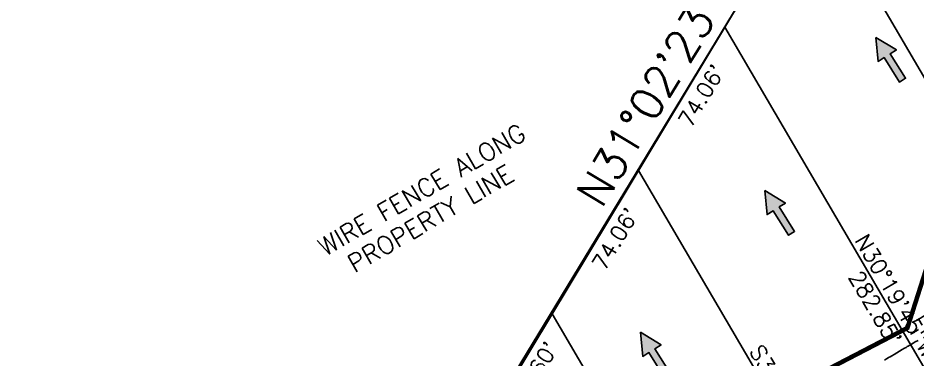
# Model space of a CAD drawing. Header units: feet. Extents: x 23 to 2149517, y -26 to 355304.
# Drawn here: x 2137040 to 2137437.8, y 341174.8 to 341325.8 of the extents above; entities that cross this region are included whole.
import ezdxf

# ---------------------------------------------------------------- set-up
doc = ezdxf.new("R2010")
doc.units = ezdxf.units.FT
doc.header["$MEASUREMENT"] = 0
for name, color, linetype in [('A-EC-CURLEX-MATTING', 6, 'Continuous'), ('A-EC-FLOW-ARROWS', 252, 'Continuous'), ('A-EC-SILT-FENCE', 4, 'SILT_FENCE'), ('C-TOPO-MAJR-N', 7, 'Continuous'), ('C-TOPO-MINR-N', 2, 'Continuous'), ('xhpc023-pt$0$V-FENC', 6, 'xhpc023-pt$0$BARBWIRE_2'), ('xhpc023-pt$0$V-FENC-TEXT', 2, 'Continuous'), ('xhpc023-pt$0$V-PROP-DIMS', 4, 'Continuous'), ('xhpc023-pt$0$V-PROP-N', 2, 'Continuous'), ('xhpc023-pt$0$V-PROP-SUBD-N', 7, 'Continuous'), ('xhpc023-pt$0$V-SUBD-TEXT-N', 2, 'Continuous')]:
    doc.layers.add(name, color=color, linetype=linetype)
doc.styles.get("Standard").update_dxf_attribs({"font": 'arial.ttf'})
doc.styles.add('xhpc023-pt$0$L140', font='simplex', dxfattribs={"height": 14})
doc.styles.add('xhpc023-pt$0$L70', font='simplex.shx', dxfattribs={"height": 7})
doc.styles.add('xhpc023-pt$0$L80', font='simplex', dxfattribs={"height": 8})
doc.styles.add('xhpc023-pt$0$Standard', font='txt')
doc.linetypes.add('SILT_FENCE', pattern='A,0.5,-0.1,["SF",Standard,S=0.1,R=0,X=-0.1,Y=-0.05],-0.1', length=0.7)
doc.linetypes.add('xhpc023-pt$0$BARBWIRE_2', pattern='A,1,-0.02,["X",xhpc023-pt$0$Standard,S=0.075,R=0,X=-0.025,Y=-0.0375],-0.02', length=1.04)

# ---------------------------------------------------------------- blocks, each defined once
blk = doc.blocks.new('xhpc023-pt')
at = {"layer": 'xhpc023-pt$0$V-FENC', "ltscale": 0.7, "flags": 128}
blk.add_lwpolyline([(2136514.2976, 337269.4969), (2136570.1388, 337337.2414), (2136585.414, 337353.5725), (2136594.1855, 337395.544), (2136652.2257, 337608.9808), (2136541.7389, 337937.1677), (2136539.295, 337939.0734), (2136530.4462, 337965.8143), (2136481.7183, 338104.5116), (2136409.7403, 338314.4813), (2136329.4097, 338548.9469), (2136294.9289, 338650.9816), (2136295.6198, 338656.1323), (2136392.0527, 338767.5967), (2136487.3699, 338876.5825), (2136639.9758, 339049.7607), (2136801.7113, 339276.0191), (2136929.9364, 339463.0247), (2137134.9757, 339758.5526), (2137290.5694, 339979.0231), (2137411.7409, 340150.6697), (2137459.0645, 340215.8817), (2137388.717, 340492.4901), (2137342.3063, 340679.2949), (2137326.793, 340742.9314), (2137285.3981, 340912.3917), (2137234.9283, 341127.6792), (2137374.1443, 341357.322), (2137513.0345, 341585.6613)], dxfattribs=at)
at = {"layer": 'xhpc023-pt$0$V-FENC-TEXT', "ltscale": 0.8}
blk.add_lwpolyline([(2137288.697644532, 341216.374054273, 0, 4.16666675, 0), (2137278.929092916, 341224.1731182763, 0, 0, 0), (2137253.479197053, 341244.4919305753, 0, 0, 0)], format="xyseb", dxfattribs=at)
at = {"layer": 'xhpc023-pt$0$V-PROP-N'}
blk.add_line((2137234.303155893, 341124.8223179403), (2137526.6477, 341610.6013), dxfattribs=at)
at = {"layer": 'xhpc023-pt$0$V-PROP-SUBD-N', "flags": 128}
for points in [[(2137551.710368871, 341110.3717389883), (2137390.962518955, 341385.1378512794)], [(2137495.606342474, 341077.5489081834), (2137352.777196661, 341321.6866004607)], [(2137314.591874366, 341258.2353496411), (2137439.50231608, 341044.7260773773)], [(2137382.357124883, 341013.6829083464), (2137276.406552073, 341194.784098823)]]:
    blk.add_lwpolyline(points, dxfattribs=at)
at = {"layer": 'xhpc023-pt$0$V-FENC-TEXT', "ltscale": 0.8, "style": 'xhpc023-pt$0$L80'}
for s, p in [('WIRE FENCE ALONG', (2137175.878884937, 341220.036599022)), ('PROPERTY LINE', (2137188.922719075, 341212.6645993133))]:
    blk.add_text(s, height=8, rotation=30.32916666666666, dxfattribs=at).set_placement(p)
at = {"layer": 'xhpc023-pt$0$V-PROP-DIMS', "insert": (2137329.107321454, 341292.2135967088), "char_height": 14, "attachment_point": 8, "rotation": 58.960232686171835, "style": 'xhpc023-pt$0$L140'}
blk.add_mtext('N31°02\'23"E ', dxfattribs=at)
at = {"layer": 'xhpc023-pt$0$V-SUBD-TEXT-N', "char_height": 7, "style": 'xhpc023-pt$0$L70'}
for s, insert, attachment_point, rotation in [("74.06'", (2137339.511557447, 341293.2113017014), 2, 58.96023268614839), ("74.06'", (2137301.326235153, 341229.7600508824), 2, 58.96023268634777), ('N30°19\'45"W', (2137425.426590215, 341200.9726523823), 8, 300.32913706630546), ("282.85'", (2137422.405604179, 341199.2052691851), 2, 300.32913706630546), ("56.60'", (2137265.652647069, 341170.4824633387), 2, 58.96023268591174), ('S30°19\'45"E', (2137378.28191587, 341152.8356115695), 8, 300.3291370666894)]:
    blk.add_mtext(s, dxfattribs=dict(at, insert=insert, attachment_point=attachment_point, rotation=rotation))
blk = doc.blocks.new('ARROW')
blk.add_hatch(color=256).paths.add_polyline_path([(0, 0), (12, 6), (12, 2), (28, 2), (28, -2), (12, -2), (12, -6)])
blk.add_lwpolyline([(0, 0), (12, 6), (12, 2), (28, 2), (28, -2), (12, -2), (12, -6), (0, 0)])

msp = doc.modelspace()

# ---------------------------------------------------------------- block references
at = {"layer": 'A-EC-CURLEX-MATTING'}
msp.add_blockref('xhpc023-pt', (0, 0), dxfattribs=at)

# ---------------------------------------------------------------- next in the draw order: linework, layer by layer
at = {"layer": 'A-EC-SILT-FENCE', "const_width": 2}
msp.add_lwpolyline([(2137248.976618717, 341144.5964798926), (2137292.356052416, 341132.9329123736), (2137292.356052416, 341132.9329123736), (2137330.633848711, 341134.9917909989), (2137433.554386569, 341188.5273212206), (2137460.615833738, 341273.3117653459), (2137518.999645151, 341260.7291873671), (2137537.345599925, 341272.9792755225), (2137536.912802249, 341290.329185467), (2137558.774163058, 341315.2591956157), (2137600.42164692, 341321.0855180783), (2137667.661490071, 341320.361607374), (2137690.904571754, 341279.6458281018)], dxfattribs=at)
at = {"layer": 'C-TOPO-MAJR-N', "color": 7, "linetype": 'Continuous', "lineweight": -3, "elevation": 570}
msp.add_lwpolyline([(2137423.371533567, 341174.3164565684), (2137424.370759397, 341174.9010388607), (2137425.114264577, 341175.3360155691), (2137425.499760847, 341175.56154446), (2137425.894631651, 341175.7925577832), (2137426.661573165, 341176.2412455722), (2137427.691266229, 341176.8436522693), (2137428.874391684, 341177.5358223169), (2137430.101630368, 341178.253800157), (2137431.263663122, 341178.9336302319), (2137432.251170785, 341179.5113569838), (2137432.954834197, 341179.923024855), (2137433.265334197, 341180.1046782876), (2137433.513757032, 341180.2500143927), (2137433.913049498, 341180.4836145437), (2137434.362631841, 341180.7466360435), (2137434.761924306, 341180.9802361946), (2137435.010347141, 341181.1255722996), (2137435.329104665, 341181.3120566737), (2137436.054950697, 341181.7367021581), (2137437.074681153, 341182.3332803773), (2137438.275091948, 341183.0355629565)], dxfattribs=at)
at = {"layer": 'C-TOPO-MINR-N', "color": 2, "linetype": 'Continuous', "lineweight": -3, "extrusion": (0.504966627417478, -0.8631388678507173, 0), "elevation": 784838.6580405335}
msp.add_lwpolyline([(2017195.330264122, 568), (2017195.353707428, 568), (2017195.444689469, 568), (2017195.667284615, 568), (2017196.05731323, 568), (2017196.549992217, 568), (2017196.860813268, 568), (2017197.202205915, 568), (2017197.97939226, 568), (2017199.051237695, 568), (2017200.276607611, 568), (2017201.5143674, 568), (2017202.623382457, 568), (2017203.462518171, 568), (2017203.890639935, 568), (2017204.307920561, 568), (2017205.120727793, 568), (2017206.19721943, 568), (2017207.405553269, 568), (2017208.613887108, 568), (2017209.690378746, 568), (2017210.503185978, 568), (2017210.920466603, 568), (2017211.337747229, 568), (2017212.150554461, 568), (2017213.227046098, 568), (2017214.435379937, 568), (2017215.643713776, 568), (2017216.720205414, 568), (2017217.533012646, 568), (2017217.950293271, 568), (2017218.367573897, 568), (2017219.180381129, 568), (2017220.256872767, 568), (2017221.465206606, 568), (2017222.673540445, 568), (2017223.750032082, 568), (2017224.562839314, 568), (2017224.980119939, 568), (2017225.397400565, 568), (2017226.210207797, 568), (2017227.286699434, 568), (2017228.495033273, 568), (2017229.703367113, 568), (2017230.779858749, 568), (2017231.592665982, 568), (2017232.009946607, 568), (2017232.441753097, 568), (2017233.289837431, 568), (2017234.409906664, 568), (2017235.657667852, 568), (2017236.888828051, 568), (2017237.959094318, 568), (2017238.724173706, 568), (2017239.039773274, 568), (2017239.287064614, 568), (2017239.648578222, 568), (2017239.895869562, 568), (2017240.204967208, 568), (2017240.955643446, 568), (2017242.011259249, 568), (2017243.235175591, 568), (2017244.490753446, 568), (2017245.64135379, 568), (2017246.550337595, 568), (2017247.081065836, 568), (2017247.530027534, 568), (2017248.229201635, 568), (2017249.095184007, 568), (2017250.044570514, 568), (2017250.993957019, 568), (2017251.859939391, 568), (2017252.559113492, 568), (2017253.00807519, 568), (2017253.5473492, 568), (2017254.479885997, 568), (2017255.665920081, 568), (2017256.965685955, 568), (2017258.239418119, 568), (2017259.347351076, 568), (2017260.149719326, 568), (2017260.50675737, 568), (2017260.847196685, 568), (2017261.385480516, 568), (2017261.923764348, 568), (2017262.264203663, 568), (2017262.61623327, 568), (2017263.407289962, 568), (2017264.503178879, 568), (2017265.769705158, 568), (2017267.072673938, 568), (2017268.277890356, 568), (2017269.251159551, 568), (2017269.85828666, 568), (2017270.378806794, 568), (2017271.370637103, 568), (2017272.737831352, 568), (2017274.384443295, 568), (2017276.214526693, 568), (2017278.132135306, 568), (2017280.041322893, 568), (2017281.846143211, 568), (2017283.450650021, 568), (2017284.758897081, 568), (2017285.674938151, 568), (2017286.102826989, 568), (2017286.530684223, 568), (2017287.219221347, 568), (2017288.056729802, 568), (2017288.93150103, 568), (2017289.73182647, 568), (2017290.345997565, 568), (2017290.662305755, 568), (2017290.994549524, 568), (2017291.645903633, 568), (2017292.488723947, 568), (2017293.39536633, 568), (2017294.238186645, 568), (2017294.889540754, 568), (2017295.221784522, 568), (2017295.55402829, 568), (2017296.205382399, 568), (2017297.048202713, 568), (2017297.954845096, 568), (2017298.797665412, 568), (2017299.449019521, 568), (2017299.781263288, 568), (2017300.099240454, 568), (2017300.717305827, 568), (2017301.522081871, 568), (2017302.400191052, 568), (2017303.238255831, 568), (2017303.922898678, 568), (2017304.340742054, 568), (2017304.746193963, 568), (2017305.398674907, 568), (2017306.192326098, 568), (2017307.021288743, 568), (2017307.779704057, 568), (2017308.36171325, 568), (2017308.661457533, 568)], dxfattribs=at)
at = {"layer": 'C-TOPO-MINR-N', "color": 2, "linetype": 'Continuous', "lineweight": -3, "elevation": 569}
msp.add_lwpolyline([(2137435.144574857, 341185.8383487321), (2137435.168056387, 341185.8520862543), (2137435.259186773, 341185.9054007386), (2137435.482144861, 341186.0358390701), (2137435.872809416, 341186.2643915893), (2137436.366291713, 341186.5530961087), (2137436.677619557, 341186.7352338585), (2137436.957433167, 341186.8989346721), (2137437.594549651, 341187.2716702464), (2137438.489684041, 341187.7953553807)], dxfattribs=at)

# ---------------------------------------------------------------- next in the draw order: block references
at = {"layer": 'A-EC-FLOW-ARROWS', "yscale": 0.8, "zscale": 0.8, "rotation": 122.0451205645739}
for p, xscale in [((2137419.548164211, 341317.2432765145), -0.7999999999999998), ((2137370.43159625, 341249.4322466595), -0.7999999999999998), ((2137315.423277432, 341186.6084804325), -0.7999999999999997)]:
    msp.add_blockref('ARROW', p, dxfattribs=dict(at, xscale=xscale))

doc.saveas('drawing.dxf')
